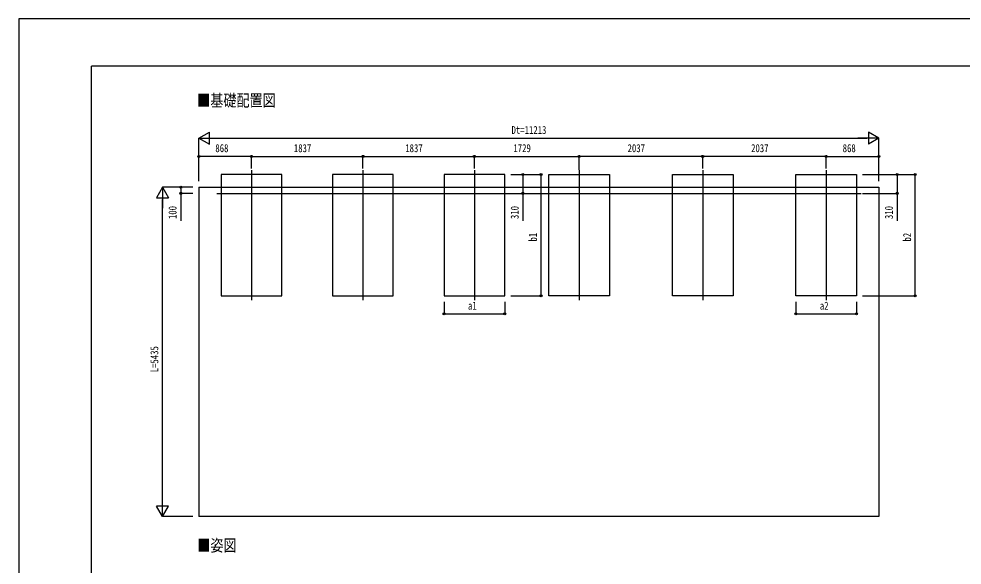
# Model space of a CAD drawing. Units: millimetres, scale not verified. Extents: x -16820 to 16820, y -11880 to 11880.
# Drawn here: x -16820 to -1265, y 2863 to 11880 of the extents above; entities that cross this region are included whole.
import ezdxf
from ezdxf.enums import TextEntityAlignment as Align

# ---------------------------------------------------------------- set-up
doc = ezdxf.new("R2010")
doc.units = ezdxf.units.MM
doc.header["$LTSCALE"] = 50
for name, color, linetype in [('0-2_USER1', 3, 'Continuous'), ('0-3_YKK_12', 2, 'Continuous'), ('0-5_YKK_A1', 4, 'Continuous'), ('0-6_YKK_D', 6, 'Continuous'), ('0-7_YKK_ZWAK', 7, 'Continuous')]:
    doc.layers.add(name, color=color, linetype=linetype)
doc.styles.add('ＭＳ ゴシック', font='')
doc.styles.get('ＭＳ ゴシック').set_extended_font_data('MS Gothic')

msp = doc.modelspace()

# ---------------------------------------------------------------- linework, layer by layer
at = {"layer": '0-3_YKK_12'}
for p, q in [((-12982.57, 9385), (-12982.57, 7235)), ((-11145.57, 9385), (-11145.57, 7235)), ((-9308.57, 9385), (-9308.57, 7235)), ((-7579.57, 9385), (-7579.57, 7235)), ((-5542.57, 9385), (-5542.57, 7235)), ((-3505.57, 9385), (-3505.57, 7235)), ((-13557.57, 9000), (-2930.57, 9000))]:
    msp.add_line(p, q, dxfattribs=at)
at = {"layer": '0-5_YKK_A1'}
for p, q in [((-13850.57, 9100), (-2637.57, 9100)), ((-13850.57, 9100), (-13850.57, 3665)), ((-2637.57, 9100), (-2637.57, 3665)), ((-2636.57, 3665), (-13849.57, 3665))]:
    msp.add_line(p, q, dxfattribs=at)
for points in [[(-13482.57, 7310), (-12482.57, 7310), (-12482.57, 9310), (-13482.57, 9310)], [(-11645.57, 7310), (-10645.57, 7310), (-10645.57, 9310), (-11645.57, 9310)], [(-9808.57, 7310), (-8808.57, 7310), (-8808.57, 9310), (-9808.57, 9310)], [(-7079.57, 7310), (-8079.57, 7310), (-8079.57, 9310), (-7079.57, 9310)], [(-5042.57, 7310), (-6042.57, 7310), (-6042.57, 9310), (-5042.57, 9310)], [(-3005.57, 7310), (-4005.57, 7310), (-4005.57, 9310), (-3005.57, 9310)]]:
    msp.add_lwpolyline(points, close=True, dxfattribs=at)
at = {"layer": '0-6_YKK_D'}
for p, q in [((-13850.57, 9910), (-13677.37, 10010)), ((-13677.37, 9810), (-13677.37, 10010)), ((-2637.57, 9910), (-2810.78, 10010)), ((-2810.78, 10010), (-2810.78, 9810)), ((-13850.57, 9200), (-13850.57, 9911)), ((-13850.57, 9910), (-13677.37, 9810)), ((-13850.57, 9910), (-13504.16, 9910)), ((-13650.57, 9910), (-2837.57, 9910)), ((-2637.57, 9910), (-2983.98, 9910)), ((-2637.57, 9910), (-2810.78, 9810)), ((-2637.57, 9200), (-2637.57, 9911)), ((-13850.57, 9410), (-13850.57, 9611)), ((-12982.57, 9610), (-13850.57, 9610)), ((-12982.57, 9410), (-12982.57, 9611)), ((-12982.57, 9410), (-12982.57, 9611)), ((-12982.57, 9610), (-11145.57, 9610)), ((-11145.57, 9410), (-11145.57, 9611)), ((-11145.57, 9410), (-11145.57, 9611)), ((-11145.57, 9610), (-9308.57, 9610)), ((-9308.57, 9410), (-9308.57, 9611)), ((-9308.57, 9410), (-9308.57, 9611)), ((-9308.57, 9610), (-7579.57, 9610)), ((-7579.57, 9386), (-7579.57, 9611)), ((-7579.57, 9410), (-7579.57, 9611)), ((-5542.57, 9610), (-7579.57, 9610)), ((-5542.57, 9410), (-5542.57, 9611)), ((-5542.57, 9410), (-5542.57, 9611)), ((-3505.57, 9610), (-5542.57, 9610)), ((-3505.57, 9410), (-3505.57, 9611)), ((-3505.57, 9410), (-3505.57, 9611)), ((-3505.57, 9610), (-2637.57, 9610)), ((-2637.57, 9410), (-2637.57, 9611)), ((-8708.57, 9310), (-8207.57, 9310)), ((-8708.57, 9310), (-8507.57, 9310)), ((-8208.57, 7310), (-8208.57, 9310)), ((-2905.57, 9310), (-2036.57, 9310)), ((-2905.57, 9310), (-2336.57, 9310)), ((-2037.57, 7310), (-2037.57, 9310)), ((-14450.57, 9100), (-14550.57, 8926.79)), ((-13950.57, 9100), (-14451.57, 9100)), ((-14450.57, 9100), (-14350.57, 8926.79)), ((-14450.57, 9100), (-14450.57, 8753.59)), ((-13950.57, 9100), (-14151.57, 9100)), ((-14550.57, 8926.79), (-14350.57, 8926.79)), ((-14450.57, 3865), (-14450.57, 8900)), ((-13950.57, 9000), (-14151.57, 9000)), ((-8708.57, 9000), (-8507.57, 9000)), ((-2905.57, 9000), (-2336.57, 9000)), ((-9808.57, 7210), (-9808.57, 7009)), ((-8808.57, 7210), (-8808.57, 7009)), ((-8708.57, 7310), (-8207.57, 7310)), ((-4005.57, 7210), (-4005.57, 7009)), ((-3005.57, 7210), (-3005.57, 7009)), ((-2905.57, 7310), (-2036.57, 7310)), ((-9808.57, 7010), (-8808.57, 7010)), ((-4005.57, 7010), (-3005.57, 7010)), ((-14450.57, 3665), (-14450.57, 4011.41)), ((-14450.57, 3665), (-14550.57, 3838.21)), ((-14350.57, 3838.21), (-14550.57, 3838.21)), ((-14450.57, 3665), (-14350.57, 3838.21)), ((-13950.57, 3665), (-14451.57, 3665))]:
    msp.add_line(p, q, dxfattribs=at)
for points in [[(-8508.57, 9310), (-8508.57, 9000), (-8508.57, 8545.6)], [(-2337.57, 9310), (-2337.57, 9000), (-2337.57, 8545.6)], [(-14150.57, 9100), (-14150.57, 9000), (-14150.57, 8545.6)]]:
    msp.add_lwpolyline(points, dxfattribs=at)
for centre in [(-13850.57, 9610), (-12982.57, 9610), (-12982.57, 9610), (-11145.57, 9610), (-11145.57, 9610), (-9308.57, 9610), (-9308.57, 9610), (-7579.57, 9610), (-7579.57, 9610), (-5542.57, 9610), (-5542.57, 9610), (-3505.57, 9610), (-3505.57, 9610), (-2637.57, 9610), (-8508.57, 9310), (-8208.57, 9310), (-2337.57, 9310), (-2037.57, 9310), (-14150.57, 9100), (-14150.57, 9000), (-8508.57, 9000), (-2337.57, 9000), (-8208.57, 7310), (-2037.57, 7310), (-9808.57, 7010), (-8808.57, 7010), (-4005.57, 7010), (-3005.57, 7010)]:
    msp.add_circle(centre, 17, dxfattribs=at)
at = {"layer": '0-7_YKK_ZWAK'}
for p in [(15580.08, 11100), (-15619.92, -10100)]:
    msp.add_line(p, (-15619.92, 11100), dxfattribs=at)
msp.add_lwpolyline([(-16820, -11880), (16820, -11880), (16820, 11880), (-16820, 11880)], close=True, dxfattribs=at)

# ---------------------------------------------------------------- texts
at = {"layer": '0-2_USER1', "style": 'ＭＳ ゴシック', "width": 0.8}
for s, p in [('■基礎配置図', (-13879.45, 10375)), ('■姿図', (-13878.45, 3030))]:
    msp.add_text(s, height=197.9, dxfattribs=at).set_placement(p, align=Align.BOTTOM_LEFT)
at = {"layer": '0-6_YKK_D', "style": 'ＭＳ ゴシック', "width": 0.8}
for s, p in [('Dt=11213', (-8695.27, 9940)), ('868', (-13579.77, 9640)), ('1837', (-12284.87, 9640)), ('1837', (-10447.87, 9640)), ('1729', (-8664.87, 9640)), ('2037', (-6781.87, 9640)), ('2037', (-4744.87, 9640)), ('868', (-3234.77, 9640)), ('a1', (-9414.17, 7040)), ('a2', (-3611.17, 7040))]:
    msp.add_text(s, height=132, dxfattribs=at).set_placement(p, align=Align.BOTTOM_LEFT)
for s, p in [('100', (-14180.57, 8575.6)), ('310', (-8538.57, 8575.6)), ('310', (-2367.57, 8575.6)), ('b1', (-8238.57, 8204.4)), ('b2', (-2067.57, 8204.4)), ('L=5435', (-14480.57, 6046.5))]:
    msp.add_text(s, height=132, rotation=90, dxfattribs=at).set_placement(p, align=Align.BOTTOM_LEFT)

doc.saveas('drawing.dxf')
